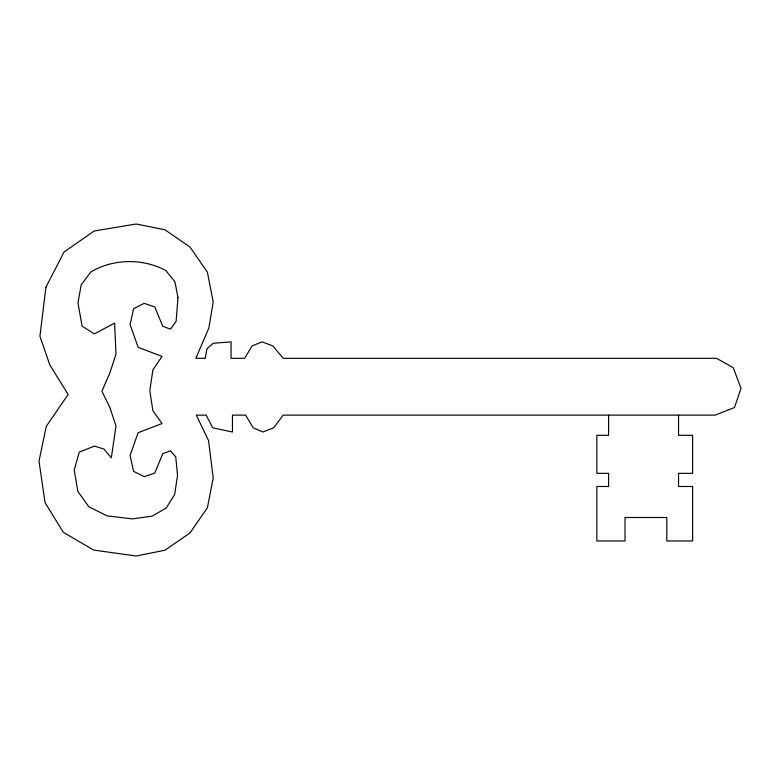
<?xml version="1.0" encoding="UTF-8"?>
<svg xmlns="http://www.w3.org/2000/svg" width="780" height="780" viewBox="0 0 780 780"><rect width="100%" height="100%" fill="white"/><g stroke="black" fill="none" stroke-linecap="round" stroke-linejoin="round"><path stroke-width="1.17" d="M678.551 415.126L678.551 435.308L692.63 435.308L692.63 473.343L678.551 473.343L678.551 486.496L692.63 486.496L692.63 540.969L666.812 540.969L666.812 517.491L625.014 517.491L625.014 540.969L596.846 540.969L596.846 486.496L608.585 486.496L608.585 473.343L596.846 473.343L596.846 435.308L608.585 435.308L608.585 415.126M177.996 297.726L176.114 321.331L170.479 329.189L162.727 326.255L154.752 306.891L144.183 303.361L133.614 308.646L130.094 324.5L138.079 347.266L162.025 356.431L152.87 369.925L149.819 390.702L152.87 410.66L162.025 423.569L138.079 432.734L130.094 455.5L133.614 471.354L144.183 476.639L154.752 473.109L162.727 453.745L170.479 450.811L175.763 456.914L177.518 475.225L174.701 494.335L166.257 507.975L152.168 516.165L132.444 518.895L106.967 515.843L88.774 506.688L77.854 491.429L74.217 470.057L79.267 452.098L94.409 446.111L104.032 449.046L111.316 457.85L116.005 425.919L109.902 407.608L101.927 391.17L109.902 372.86L116.005 354.081L114.602 323.086L94.409 333.889L82.085 326.137L77.971 302.894L81.198 284.817L90.889 271.908C113.236 258.638 143.091 258.151 165.896 270.611L174.964 281.911L177.996 297.726M45.952 287.137L39.936 336.238L49.803 364.874L68.114 394.465L46.273 426.387L39 461.136L45.074 502.642L63.297 532.282L93.678 550.066L136.198 555.994L164.902 550.241L189.969 532.984L207.402 507.741L213.213 478.043L208.514 440.476L196.306 415.126L206.164 415.126L212.735 427.801L232.459 432.023L232.459 415.126L245.612 415.126L253.237 427.801L262.987 432.023L273.663 427.801L283.169 415.126L715.172 415.126L734.545 407.491L741 388.352L733.249 367.692L716.586 358.303L283.169 358.303L272.961 345.979L262.041 341.874L252.067 345.979L244.666 358.303L231.055 358.303L231.055 341.874L213.213 343.278L206.983 348.68L205.228 358.303L195.839 358.303L208.864 328.019L213.213 301.957L207.402 272.259L189.969 247.016L164.902 229.759L136.198 224.006L94.087 231.026L64.009 252.067L45.952 287.137"/></g></svg>
